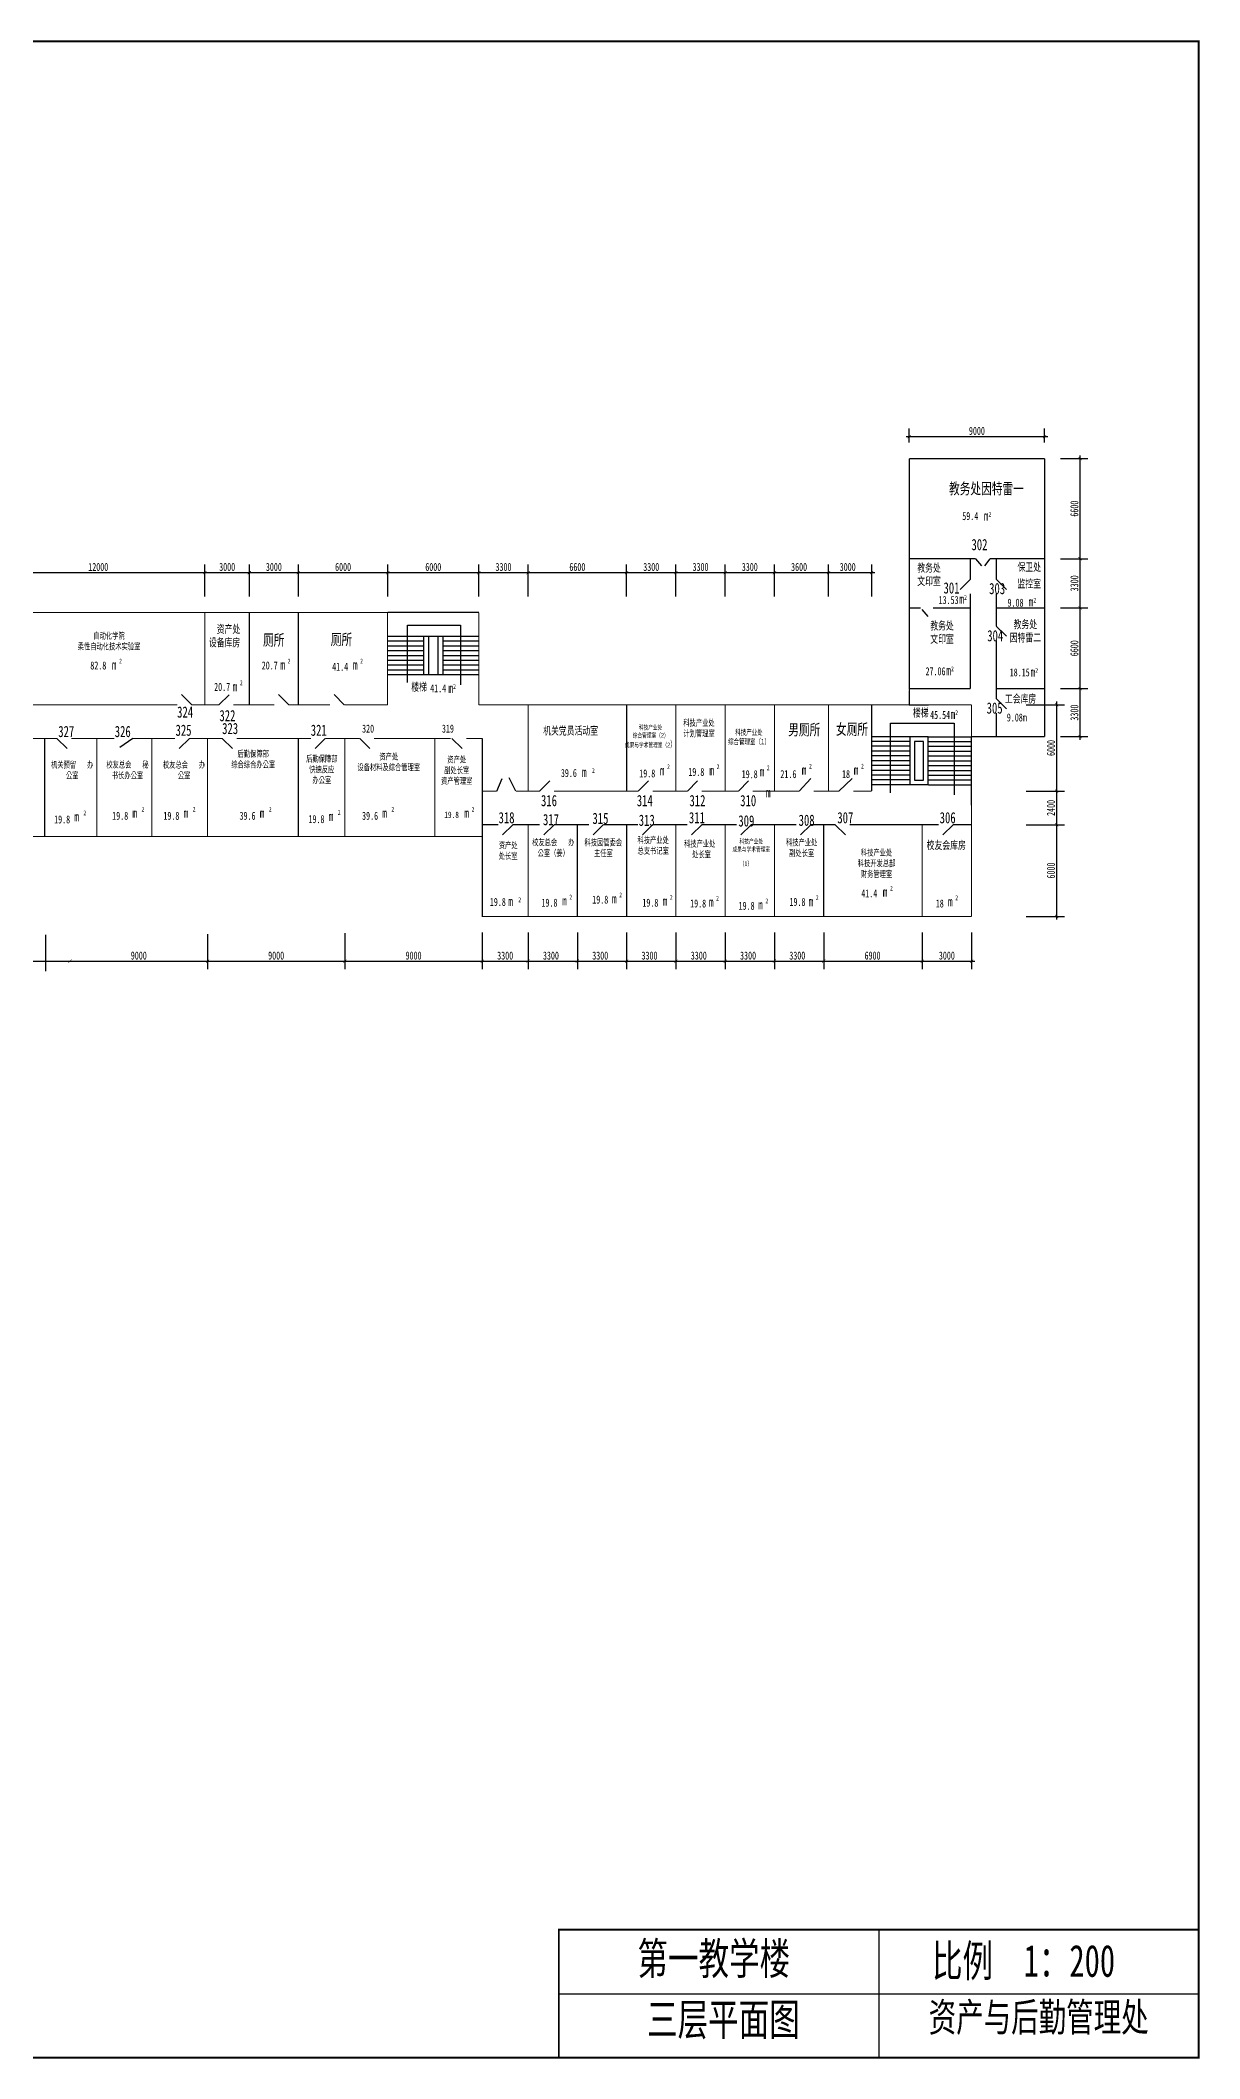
# Model space of a CAD drawing. Extents: x -85841 to 92479, y -96404 to 29716.
# Drawn here: x 20008 to 92479, y -96404 to 29716 of the extents above; entities that cross this region are included whole.
import ezdxf

# ---------------------------------------------------------------- set-up
doc = ezdxf.new("R2010")
doc.units = 0
doc.header["$LTSCALE"] = 20
doc.layers.get('0').update_dxf_attribs({"linetype": 'CONTINUOUS'})
doc.layers.get('DEFPOINTS').update_dxf_attribs({"linetype": 'CONTINUOUS'})
doc.styles.get("Standard").update_dxf_attribs({"font": '', "width": 0.7, "height": 700})
doc.styles.get('Standard').set_extended_font_data('FangSong_GB2312')

# ---------------------------------------------------------------- blocks, each defined once
blk = doc.blocks.new('1')
blk.add_line((0, 0), (900, -1))
blk = doc.blocks.new('_ARCHTICK')
at = {"color": 0, "linetype": 'ByBlock', "const_width": 0.15}
blk.add_lwpolyline([(-0.5, -0.5), (0.5, 0.5)], dxfattribs=at)

msp = doc.modelspace()

# ---------------------------------------------------------------- linework, layer by layer
at = {"color": 0, "linetype": 'ByBlock'}
for p, q in [((74327, 4578), (74327, 5461)), ((82787, 4578), (82787, 5461)), ((74127, 4961), (82987, 4961)), ((83787, 3578), (85499, 3578)), ((84999, 3778), (84999, -2872)), ((84999, -2472), (84999, -5952)), ((16761, -3543), (30496, -3543)), ((30096, -3543), (33276, -3543)), ((30296, -5037), (30296, -3043)), ((32876, -3543), (36336, -3543)), ((33076, -5037), (33076, -3043)), ((35936, -3543), (41926, -3543)), ((36136, -5037), (36136, -3043)), ((41526, -3543), (47617, -3543)), ((41726, -5037), (41726, -3043)), ((47217, -3543), (50697, -3543)), ((47417, -5037), (47417, -3043)), ((47417, -5037), (47417, -3043)), ((50297, -3543), (56857, -3543)), ((50497, -5037), (50497, -3043)), ((56457, -3543), (59937, -3543)), ((56657, -5037), (56657, -3043)), ((59537, -3543), (63017, -3543)), ((59737, -5037), (59737, -3043)), ((62617, -3543), (66097, -3543)), ((62817, -5037), (62817, -3043)), ((65697, -3543), (69477, -3543)), ((65897, -5037), (65897, -3043)), ((69077, -3543), (72177, -3543)), ((69277, -5037), (69277, -3043)), ((71977, -5037), (71977, -3043)), ((83787, -2672), (85499, -2672)), ((83787, -5752), (85499, -5752)), ((84999, -5552), (84999, -10993)), ((83787, -10793), (85499, -10793)), ((84999, -10593), (84999, -13992)), ((81627, -11807), (84036, -11807)), ((83536, -11607), (83536, -17397)), ((83787, -13792), (85499, -13792)), ((81627, -17197), (84036, -17197)), ((83536, -16997), (83536, -19497)), ((81627, -19297), (84036, -19297)), ((83536, -19097), (83536, -25227)), ((81627, -25027), (84036, -25027)), ((30456, -26137), (30456, -28326)), ((39046, -26082), (39046, -28326)), ((47636, -26027), (47636, -28326)), ((47636, -26027), (47636, -28326)), ((50497, -26027), (50497, -28326)), ((53577, -26027), (53577, -28326)), ((56657, -26027), (56657, -28326)), ((59737, -26027), (59737, -28326)), ((62817, -26027), (62817, -28326)), ((65897, -26027), (65897, -28326)), ((68977, -26027), (68977, -28326)), ((75137, -26027), (75137, -28326)), ((78217, -26027), (78217, -28326)), ((12496, -27826), (22066, -27826)), ((21666, -27826), (30656, -27826)), ((30256, -27826), (39246, -27826)), ((38846, -27826), (47836, -27826)), ((47436, -27826), (50697, -27826)), ((50297, -27826), (53777, -27826)), ((53377, -27826), (56857, -27826)), ((56457, -27826), (59937, -27826)), ((59537, -27826), (63017, -27826)), ((62617, -27826), (66097, -27826)), ((65697, -27826), (69177, -27826)), ((68777, -27826), (72177, -27826)), ((71777, -27826), (75337, -27826)), ((74937, -27826), (78417, -27826))]:
    msp.add_line(p, q, dxfattribs=at)
for p, q in [((78471, -2672), (78845, -3114)), ((79371, -2672), (79039, -3120)), ((36136, -10610), (36136, -6037)), ((47417, -6037), (41726, -6037)), ((75119, -5844), (75493, -6285)), ((47415, -7537), (41715, -7537)), ((42951, -10416), (42951, -6824)), ((42951, -6824), (46281, -6824)), ((43965, -7537), (43965, -9937)), ((44265, -7537), (44265, -9937)), ((44865, -7537), (44865, -9937)), ((45165, -7537), (45165, -9937)), ((46281, -6824), (46281, -10549)), ((43965, -7837), (41715, -7837)), ((43965, -8137), (41715, -8137)), ((43965, -8437), (41715, -8437)), ((43965, -8737), (41715, -8737)), ((47415, -7837), (45165, -7837)), ((47415, -8137), (45165, -8137)), ((47415, -8437), (45165, -8437)), ((47415, -8737), (45165, -8737)), ((43965, -9037), (41715, -9037)), ((43965, -9337), (41715, -9337)), ((43965, -9637), (41715, -9637)), ((47415, -9937), (41715, -9937)), ((47415, -9037), (45165, -9037)), ((47415, -9337), (45165, -9337)), ((47415, -9637), (45165, -9637)), ((36136, -11807), (36136, -11310)), ((74327, -11807), (75535, -11807)), ((74337, -13799), (71977, -13799)), ((73146, -17307), (73146, -12961)), ((73146, -12961), (77141, -12961)), ((75535, -13799), (78245, -13799)), ((77141, -12961), (77141, -17440)), ((25787, -13907), (24975, -14464)), ((74337, -14099), (71977, -14099)), ((74337, -14399), (71977, -14399)), ((74337, -14699), (71977, -14699)), ((74337, -14999), (71977, -14999)), ((75535, -14099), (78245, -14099)), ((75535, -14399), (78245, -14399)), ((75535, -14699), (78245, -14699)), ((75535, -14999), (78245, -14999)), ((49741, -17197), (49318, -16360)), ((74337, -15299), (71977, -15299)), ((74337, -15599), (71977, -15599)), ((74337, -15899), (71977, -15899)), ((74337, -16199), (71977, -16199)), ((75535, -15299), (78245, -15299)), ((75535, -15599), (78245, -15599)), ((75535, -15899), (78245, -15899)), ((75535, -16199), (78245, -16199)), ((48541, -17197), (48879, -16409)), ((67441, -17197), (68176, -16409)), ((69928, -17197), (70758, -16409)), ((74337, -16499), (71977, -16499)), ((74337, -16799), (71977, -16799)), ((75535, -16499), (78245, -16499)), ((75535, -16799), (78245, -16799)), ((20326, -26184), (20326, -28445)), ((72419, -88344), (72419, -96344)), ((52419, -92344), (92419, -92344))]:
    msp.add_line(p, q)
for points, const_width in [([(-85781, 29656), (92419, 29656), (92419, -96344), (-85781, -96344), (-85781, 29656)], 120), ([(74327, 3578), (74327, -10902), (74316, -10902)], 70), ([(82787, 3578), (74327, 3578)], 70), ([(82787, 3578), (82787, -13792)], 70), ([(78147, -2672), (74327, -2672)], 70), ([(78147, -2672), (78147, -3960)], 70), ([(78147, -2672), (78471, -2672)], 70), ([(79371, -2672), (79767, -2672)], 70), ([(82787, -2672), (79767, -2672)], 70), ([(79767, -2672), (79767, -3960)], 70), ([(78147, -4860), (78147, -6880)], 70), ([(79767, -4860), (79767, -6880)], 70), ([(11781, -6037), (47417, -6037)], 70), ([(36136, -6037), (36136, -10610)], 70), ([(41715, -6037), (41715, -10159)], 70), ([(47417, -6037), (47417, -11807)], 70), ([(75048, -5752), (74327, -5752)], 70), ([(78147, -5752), (75801, -5752)], 70), ([(78147, -5752), (78147, -10793)], 70), ([(82787, -5752), (79767, -5752)], 70), ([(79767, -7780), (79767, -11416)], 70), ([(36136, -10610), (36136, -11310)], 70), ([(36136, -11310), (36136, -11807)], 70), ([(41715, -10159), (41715, -11807)], 70), ([(78147, -10793), (74327, -10793)], 70), ([(74327, -10902), (74327, -11807)], 70), ([(82787, -10793), (79767, -10793)], 70), ([(18830, -11807), (28569, -11807)], 70), ([(29469, -11807), (31172, -11807)], 70), ([(32072, -11807), (34632, -11807)], 70), ([(35532, -11807), (36136, -11807)], 70), ([(38120, -11807), (36136, -11807)], 70), ([(41715, -11807), (39005, -11807)], 70), ([(51167, -11807), (47417, -11807)], 70), ([(50497, -11807), (50497, -17197)], 70), ([(51167, -11807), (72057, -11807)], 70), ([(56657, -11807), (56657, -17197)], 70), ([(59737, -11807), (59737, -14876)], 70), ([(65897, -11807), (65897, -17197)], 70), ([(74327, -11807), (65897, -11807)], 70), ([(65897, -11807), (65897, -17197)], 70), ([(69277, -11807), (69277, -17197)], 70), ([(71977, -11807), (71977, -17197)], 70), ([(74327, -11807), (78217, -11807)], 70), ([(78217, -21672), (78217, -11807)], 70), ([(79767, -12316), (79767, -13792)], 70), ([(18443, -13907), (21049, -13907)], 70), ([(21949, -13907), (24628, -13907)], 70), ([(25787, -13907), (28429, -13907)], 70), ([(29329, -13907), (31380, -13907)], 70), ([(32280, -13907), (36920, -13907)], 70), ([(37820, -13907), (39970, -13907)], 70), ([(40870, -13907), (42118, -13907)], 70), ([(40870, -13907), (45094, -13907)], 70), ([(45094, -13907), (45658, -13907)], 70), ([(46628, -13907), (47636, -13907)], 70), ([(46628, -13907), (47636, -13907)], 70), ([(78202, -13792), (78202, -18093)], 70), ([(82787, -13792), (78202, -13792)], 70), ([(59737, -14876), (59737, -17197)], 70), ([(48541, -17197), (47636, -17197)], 70), ([(50497, -17197), (49741, -17197)], 70), ([(51167, -17197), (50497, -17197)], 70), ([(51167, -17197), (51218, -17197)], 70), ([(52118, -17197), (54298, -17197)], 70), ([(54298, -17197), (55198, -17197)], 70), ([(55198, -17197), (57378, -17197)], 70), ([(58278, -17197), (60458, -17197)], 70), ([(61358, -17197), (63644, -17197)], 70), ([(64544, -17197), (65897, -17197)], 70), ([(67441, -17197), (65897, -17197)], 70), ([(69928, -17197), (68341, -17197)], 70), ([(71977, -17197), (70828, -17197)], 70), ([(12041, -20027), (47636, -20027)], 70), ([(42118, -20027), (42476, -20027)], 70), ([(48636, -19297), (47636, -19297)], 70), ([(47636, -20027), (47636, -25027), (72057, -25027)], 70), ([(51167, -19297), (49536, -19297)], 70), ([(50497, -19297), (50497, -25027)], 70), ([(51167, -19297), (51218, -19297)], 70), ([(52118, -19297), (54298, -19297)], 70), ([(53577, -19297), (53577, -25027)], 70), ([(55198, -19297), (57378, -19297)], 70), ([(56657, -19297), (56657, -25027)], 70), ([(58278, -19297), (60458, -19297)], 70), ([(59737, -19297), (59737, -25027)], 70), ([(61358, -19297), (63538, -19297)], 70), ([(62817, -19297), (62817, -25027)], 70), ([(64438, -19297), (66618, -19297)], 70), ([(65897, -19297), (65897, -19681)], 70), ([(65897, -19297), (65897, -19681)], 70), ([(65897, -19681), (65897, -20581)], 70), ([(67273, -19297), (66618, -19297)], 70), ([(68173, -19297), (69698, -19297)], 70), ([(68977, -19297), (68977, -25027)], 70), ([(70598, -19297), (72057, -19297)], 70), ([(72057, -19297), (76165, -19297)], 70), ([(75137, -19297), (75137, -25027)], 70), ([(77065, -19297), (78217, -19297)], 70), ([(65897, -20581), (65897, -24672)], 70), ([(65897, -20581), (65897, -25027)], 70), ([(78217, -21672), (78217, -25027)], 70), ([(72057, -25027), (78217, -25027)], 70), ([(92419, -96344), (92419, -88344), (72419, -88344), (52419, -88344), (52419, -96344)], 120)]:
    msp.add_lwpolyline(points, dxfattribs=dict(const_width=const_width))
for points in [[(-85781, -96344), (92419, -96344), (92419, 29656), (-85781, 29656)], [(75510, -13799), (74362, -13799), (74362, -16777), (75510, -16777)], [(75210, -14099), (74662, -14099), (74662, -16517), (75210, -16517)]]:
    msp.add_lwpolyline(points, close=True)
for points in [[(30296, -6037, 70, 70, 0), (30296, -11807, 70, 70, 0)], [(33076, -6037, 70, 70, 0), (33076, -11807, 70, 70, 0)], [(62817, -11807, 70, 70, 0), (62817, -17197, 70, 70, 0)], [(20279, -13907, 70, 70, 0), (20279, -20027, 70, 70, 0)], [(23541, -13907, 70, 70, 0), (23541, -20027, 70, 70, 0)], [(26980, -13907, 70, 70, 0), (26980, -20027, 70, 70, 0)], [(30456, -13907, 70, 70, 0), (30456, -20027, 70, 70, 0)], [(36136, -13907, 70, 70, 0), (36136, -20027, 70, 70, 0)], [(39046, -13907, 70, 70, 0), (39046, -20027, 70, 70, 0)], [(44666, -13907, 70, 70, 0), (44666, -20027, 70, 70, 0)], [(47636, -13907, 70, 70, 0), (47636, -20027, 70, 70, 0)]]:
    msp.add_lwpolyline(points, format="xyseb")
at = {"color": 0, "linetype": 'ByBlock', "const_width": 30}
msp.add_lwpolyline([(47536, -27926), (47736, -27726)], dxfattribs=at)
at = {"layer": 'DEFPOINTS', "color": 0, "linetype": 'ByBlock'}
for p in [(82787, 4961), (74327, 3578), (82787, 3578), (82787, 3578), (82787, 3578), (30296, -3543), (33076, -3543), (36136, -3543), (41726, -3543), (47417, -3543), (50497, -3543), (56657, -3543), (59737, -3543), (62817, -3543), (65897, -3543), (69277, -3543), (71977, -3543), (82787, -2672), (82787, -2672), (84999, -2672), (30296, -6037), (30296, -6037), (30546, -6037), (30546, -6037), (33076, -6037), (33076, -6037), (36136, -6037), (36136, -6037), (36136, -6037), (36136, -6037), (41726, -6037), (41726, -6037), (41726, -6037), (47417, -6037), (47417, -6037), (47417, -6037), (82787, -5752), (82787, -5752), (84999, -5752), (82787, -10793), (82787, -10793), (84999, -10793), (47417, -11807), (50497, -11807), (50497, -11807), (50497, -11807), (50497, -11807), (53577, -11807), (53577, -11807), (56657, -11807), (56657, -11807), (56657, -11807), (56657, -11807), (59737, -11807), (59737, -11807), (59737, -11807), (59737, -11807), (62817, -11807), (62817, -11807), (65897, -11807), (65897, -11807), (65897, -11807), (65897, -11807), (68977, -11807), (68977, -11807), (68977, -11807), (68977, -11807), (71977, -11807), (72057, -11807), (78217, -11807), (82787, -13792), (82787, -13792), (82787, -13792), (82787, -13792), (84999, -13792), (20039, -13907), (20039, -13907), (30243, -13907), (30243, -13907), (38966, -13907), (38966, -13907), (71977, -17197), (71977, -17197), (71977, -17197), (71977, -17197), (83536, -17197), (20279, -20027), (20279, -20027), (30456, -20027), (30456, -20027), (39046, -20027), (39046, -20027), (62817, -19297), (62817, -19297), (78217, -19297), (78217, -19297), (83536, -19297), (47636, -25027), (47636, -25027), (50497, -25027), (50497, -25027), (53577, -25027), (53577, -25027), (56657, -25027), (56657, -25027), (59737, -25027), (59737, -25027), (62817, -25027), (62817, -25027), (65897, -25027), (65897, -25027), (68977, -25027), (68977, -25027), (75137, -25027), (75137, -25027), (78217, -25027), (78217, -25027), (83536, -25027), (21866, -27826), (30456, -27826), (39046, -27826), (47636, -27826), (50497, -27826), (53577, -27826), (56657, -27826), (59737, -27826), (62817, -27826), (65897, -27826), (68977, -27826), (75137, -27826), (78217, -27826)]:
    msp.add_point(p, dxfattribs=at)

# ---------------------------------------------------------------- block references
at = {"color": 0, "linetype": 'ByBlock', "xscale": 200, "yscale": 200, "zscale": 200}
for p, rotation in [((74327, 4961), 180), ((84999, 3578), 90), ((30296, -3543), 180), ((33076, -3543), 180), ((36136, -3543), 180), ((41726, -3543), 180), ((47417, -3543), 180), ((50497, -3543), 180), ((56657, -3543), 180), ((59737, -3543), 180), ((62817, -3543), 180), ((65897, -3543), 180), ((69277, -3543), 180), ((84999, -2672), 90), ((84999, -2672), 270), ((84999, -5752), 270), ((84999, -5752), 90), ((84999, -10793), 90), ((84999, -10793), 270), ((83536, -11807), 90), ((84999, -13792), 90), ((84999, -13792), 270), ((83536, -17197), 270), ((83536, -17197), 90), ((83536, -19297), 270), ((83536, -19297), 90), ((83536, -25027), 270), ((21866, -27826), 180), ((30456, -27826), 180), ((39046, -27826), 180), ((47636, -27826), 180), ((50497, -27826), 180), ((53577, -27826), 180), ((56657, -27826), 180), ((59737, -27826), 180), ((62817, -27826), 180), ((65897, -27826), 180), ((68977, -27826), 180), ((75137, -27826), 180)]:
    msp.add_blockref('_ARCHTICK', p, dxfattribs=dict(at, rotation=rotation))
for p in [(82787, 4961), (30296, -3543), (33076, -3543), (36136, -3543), (41726, -3543), (47417, -3543), (50497, -3543), (56657, -3543), (59737, -3543), (62817, -3543), (65897, -3543), (69277, -3543), (71977, -3543), (21866, -27826), (30456, -27826), (39046, -27826), (50497, -27826), (53577, -27826), (56657, -27826), (59737, -27826), (62817, -27826), (65897, -27826), (68977, -27826), (75137, -27826), (78217, -27826)]:
    msp.add_blockref('_ARCHTICK', p, dxfattribs=at)
for p, rotation in [((78147, -3960), 225), ((79767, -3960), 315), ((79767, -6880), 315), ((29469, -11807), 135), ((31172, -11807), 45), ((35532, -11807), 135), ((39005, -11807), 135), ((79767, -11416), 315), ((21049, -13907), 315), ((29329, -13907), 225), ((31380, -13907), 315), ((37820, -13907), 225), ((39970, -13907), 315), ((45740, -13907), 315.0000000000048), ((51218, -17197), 45), ((57378, -17197), 45), ((60458, -17197), 45), ((63644, -17197), 45), ((49536, -19297), 225), ((52118, -19297), 225), ((55198, -19297), 225), ((58278, -19297), 225), ((61358, -19297), 225), ((64438, -19297), 225), ((68173, -19297), 225), ((69698, -19297), 315), ((77065, -19297), 225)]:
    msp.add_blockref('1', p, dxfattribs=dict(rotation=rotation))

# ---------------------------------------------------------------- texts
at = {"color": 0, "linetype": 'ByBlock', "char_height": 500, "attachment_point": 5}
for s, insert in [('9000', (78557, 5311)), ('12000', (23628, -3193)), ('3000', (31686, -3193)), ('3000', (34606, -3193)), ('6000', (38931, -3193)), ('6000', (44572, -3193)), ('3300', (48957, -3193)), ('6600', (53577, -3193)), ('3300', (58197, -3193)), ('3300', (61277, -3193)), ('3300', (64357, -3193)), ('3600', (67437, -3193)), ('3000', (70477, -3193)), ('9000', (26161, -27476)), ('9000', (34751, -27476)), ('9000', (43341, -27476)), ('3300', (49067, -27476)), ('3300', (51928, -27476)), ('3300', (55008, -27476)), ('3300', (58088, -27476)), ('3300', (61168, -27476)), ('3300', (64248, -27476)), ('3300', (67328, -27476)), ('6900', (72033, -27476)), ('3000', (76677, -27476))]:
    msp.add_mtext(s, dxfattribs=dict(at, insert=insert))
for s, insert, char_height, width, attachment_point in [('{\\C3;教务处因特雷一}', (76812, 2058), 700, 6415.22, 1), ('{\\C1;59.4}', (77640, 241), 500, 1718.36, 1), ('m', (78988, 309), 600, 534.67, 1), ('2', (79283, 254), 300, 405.61, 1), ('302', (78214, -1441), 700, 1604.01, 1), ('{\\fSimSun|b0|i0|c134|p2;\\C3;教务处\\P文印室}', (74826, -2994), 500, 2865.63, 1), ('{\\fSimSun|b0|i0|c134|p2;\\H0.7143x;\\C3;保卫处\\P监控室\\H1.4x;\\C256;\u3000}', (81091, -2948), 700, 2243.81, 1), ('{\\C1;13.53}', (76160, -5005), 500, 1718.36, 1), ('301', (76466, -4149), 700, 1604.01, 1), ('m', (77461, -4893), 600, 534.67, 1), ('2', (77756, -4948), 300, 405.61, 1), ('303', (79319, -4189), 700, 1604.01, 1), ('{\\C1;9.08}', (80471, -5172), 500, 1718.36, 1), ('m', (81792, -5060), 600, 534.67, 1), ('2', (82087, -5115), 300, 405.61, 1), ('{\\fGulim|b0|i0|c134|p34;\\C7;自\\fPMingLiU|b0|i0|c134|p18;动\\fGulim|b0|i0|c134|p34;化\\fPMingLiU|b0|i0|c134|p18;学\\fGulim|b0|i0|c134|p34;院\\P柔性自\\fPMingLiU|b0|i0|c134|p18;动\\fGulim|b0|i0|c134|p34;化技\\fPMingLiU|b0|i0|c134|p18;术实验\\fGulim|b0|i0|c134|p34;室}', (24301, -7288), 400, 7870.2, 2), ('{\\fSimSun|b0|i0|c134|p2;资产处 \\P设备库房\u3000}', (31768, -6826), 500, 2861.5, 2), ('厕所', (33927, -7404), 700, 2176.59, 1), ('厕所', (38163, -7369), 700, 2634.82, 1), ('{\\fPMingLiU|b0|i0|c136|p18;\\C3;教\\fPMingLiU|b0|i0|c134|p18;务处\\fSimSun|b0|i0|c134|p2;\\P\\fGulim|b0|i0|c134|p34;文印室}', (76373, -6608), 500, 2865.63, 2), ('304', (79200, -7137), 700, 1604.01, 1), ('{\\fPMingLiU|b0|i0|c136|p18;\\C3;教\\fPMingLiU|b0|i0|c134|p18;务处\\fSimSun|b0|i0|c134|p2;\\P\\fGulim|b0|i0|c134|p34;因特雷二}', (81585, -6523), 500, 2147.52, 2), ('82.8', (23131, -9096), 500, 1559.55, 1), ('m', (24477, -9000), 600, 534.67, 1), ('2', (24932, -8919), 300, 405.61, 1), ('20.7', (33847, -9095), 500, 1374.69, 1), ('m', (35014, -9000), 600, 534.67, 1), ('2', (35469, -8919), 300, 405.61, 1), ('41.4', (38249, -9174), 500, 1374.69, 1), ('m', (39547, -9000), 600, 534.67, 1), ('2', (40001, -8919), 300, 405.61, 1), ('{\\C1;27.06}', (75343, -9457), 500, 1718.36, 1), ('m', (76644, -9354), 600, 534.67, 1), ('2', (76939, -9409), 300, 405.61, 1), ('{\\C1;18.15}', (80605, -9526), 500, 1718.36, 1), ('m', (81909, -9451), 600, 534.67, 1), ('2', (82204, -9506), 300, 405.61, 1), ('20.7', (30873, -10437), 500, 1374.69, 1), ('m', (32031, -10359), 600, 534.67, 1), ('2', (32485, -10277), 300, 405.61, 1), ('楼梯', (43194, -10436), 500, 2863.94, 1), ('41.4', (44375, -10522), 500, 1314.81, 1), ('m', (45518, -10456), 600, 534.67, 1), ('2', (45813, -10511), 300, 405.61, 1), ('{\\fSimSun|b0|i0|c134|p2;\\C3;工会库房}', (80305, -11178), 500, 2402.91, 1), ('324', (28559, -11906), 700, 1604.01, 1), ('322', (31202, -12129), 700, 1604.01, 1), ('楼梯', (74557, -12049), 500, 1832.92, 1), ('45.54', (75629, -12186), 500, 1314.81, 1), ('m', (76907, -12091), 600, 534.67, 1), ('2', (77202, -12146), 300, 405.61, 1), ('305', (79161, -11654), 700, 1604.01, 1), ('{\\C1;9.08m}', (80424, -12343), 500, 1685.15, 1), ('327', (21127, -13120), 700, 1604.01, 1), ('326', (24659, -13120), 700, 1604.01, 1), ('325', (28459, -13041), 700, 1604.01, 1), ('323', (31373, -12932), 700, 1604.01, 1), ('321', (36913, -13041), 700, 1604.01, 1), ('320', (40121, -13041), 500, 1604.01, 1), ('319', (45113, -13041), 500, 1604.01, 1), ('{\\fGulim|b0|i0|c129|p34;\\H0.7143x;机\\fPMingLiU|b0|i0|c136|p18;关\\fGulim|b0|i0|c134|p34;党\\fPMingLiU|b0|i0|c134|p18;员\\fGulim|b0|i0|c134|p34;活\\fPMingLiU|b0|i0|c134|p18;动\\fGulim|b0|i0|c134|p34;室\\H1.4x;\u3000}', (51441, -12972), 700, 4973.38, 1), ('{\\fGulim|b0|i0|c129|p34;\\H0.75x;科\\fGulim|b0|i0|c134|p34;技\\fPMingLiU|b0|i0|c136|p18;产\\fPMingLiU|b0|i0|c134|p18;业处\\fSimSun|b0|i0|c134|p2;\\P\\fPMingLiU|b0|i0|c134|p18;综合\\fGulim|b0|i0|c134|p34;管理室（2）\\P成果\\fPMingLiU|b0|i0|c134|p18;与学术管理\\fGulim|b0|i0|c134|p34;室（2\\H1.333x;）}', (58159, -13065), 400, 3111.58, 2), ('{\\fSimSun|b0|i0|c134|p2; \\fGulim|b0|i0|c129|p34;科\\fGulim|b0|i0|c134|p34;技\\fPMingLiU|b0|i0|c136|p18;产\\fPMingLiU|b0|i0|c134|p18;业处\\fSimSun|b0|i0|c134|p2;\\P \\fPMingLiU|b0|i0|c134|p18;计划\\fGulim|b0|i0|c134|p34;管理室}', (59973, -12728), 400, 3063.44, 1), ('{\\fGulim|b0|i0|c129|p34;\\H0.875x;科\\fGulim|b0|i0|c134|p34;技\\fPMingLiU|b0|i0|c136|p18;产\\fPMingLiU|b0|i0|c134|p18;业处\\P综合管理室（1）\\H1.143x;\\P\\fSimSun|b0|i0|c134|p2;  }', (64306, -13347), 400, 2975.97, 2), ('男厕所', (66758, -13008), 700, 2348.43, 1), ('女厕所', (69744, -12980), 700, 2317.41, 1), ('{\\fGulim|b0|i0|c134|p34;后勤\\fGulim|b0|i0|c129|p34;保\\fGulim|b0|i0|c134|p34;障部\\P\\fPMingLiU|b0|i0|c136|p18;综\\fGulim|b0|i0|c134|p34;合\\fPMingLiU|b0|i0|c134|p18;综合办\\fGulim|b0|i0|c134|p34;公室}', (33314, -14662), 400, 3625.5, 2), ('{\\fGulim|b0|i0|c134|p34;后勤\\fGulim|b0|i0|c129|p34;保\\fGulim|b0|i0|c134|p34;障部\\P\\fPMingLiU|b0|i0|c134|p18;快速反应\\P\\fPMingLiU|b0|i0|c136|p18;办\\fGulim|b0|i0|c134|p34;公室}', (37602, -14971), 400, 2466.46, 2), ('{\\fPMingLiU|b0|i0|c136|p18;资\\fPMingLiU|b0|i0|c134|p18;产处\\fSimSun|b0|i0|c134|p2;\\P\\fPMingLiU|b0|i0|c134|p18;设备\\fGulim|b0|i0|c134|p34;材料及\\fPMingLiU|b0|i0|c134|p18;综\\fGulim|b0|i0|c134|p34;合管理室}', (41789, -14837), 400, 4310.52, 2), ('{\\fPMingLiU|b0|i0|c136|p18;资\\fPMingLiU|b0|i0|c134|p18;产处\\fSimSun|b0|i0|c134|p2;\\P\\fGulim|b0|i0|c134|p34;副\\fPMingLiU|b0|i0|c134|p18;处长室\\fSimSun|b0|i0|c134|p2;\\P\\fPMingLiU|b0|i0|c134|p18;资产\\fGulim|b0|i0|c134|p34;管理室}', (46034, -15021), 400, 2735.36, 2), ('{\\fGulim|b0|i0|c129|p34;\\C3;机\\fPMingLiU|b0|i0|c136|p18;关\\fPMingLiU|b0|i0|c134|p18;预\\fGulim|b0|i0|c134|p34;留\\fSimSun|b0|i0|c134|p2;   \\fPMingLiU|b0|i0|c134|p18;办\\fGulim|b0|i0|c134|p34;公室}', (21997, -15346), 400, 2660.19, 2), ('{\\fGulim|b0|i0|c129|p34;校\\fGulim|b0|i0|c134|p34;友\\fPMingLiU|b0|i0|c136|p18;总\\fPMingLiU|b0|i0|c134|p18;会\\fSimSun|b0|i0|c134|p2;   \\fPMingLiU|b0|i0|c134|p18;秘书长办\\fGulim|b0|i0|c134|p34;公室}', (25456, -15340), 400, 2660.19, 2), ('{\\fGulim|b0|i0|c129|p34;校\\fGulim|b0|i0|c134|p34;友\\fPMingLiU|b0|i0|c136|p18;总\\fPMingLiU|b0|i0|c134|p18;会\\fSimSun|b0|i0|c134|p2;   \\fPMingLiU|b0|i0|c134|p18;办\\fGulim|b0|i0|c134|p34;公室}', (28990, -15346), 400, 2660.19, 2), ('39.6', (52548, -15815), 500, 1314.81, 1), ('m', (53867, -15705), 600, 534.67, 1), ('2', (54496, -15760), 300, 405.61, 1), ('19.8', (57448, -15840), 500, 1396.26, 1), ('m', (58733, -15605), 600, 534.67, 1), ('2', (59187, -15523), 300, 405.61, 1), ('19.8', (60514, -15743), 500, 1396.26, 1), ('m', (61834, -15605), 600, 534.67, 1), ('2', (62288, -15523), 300, 405.61, 1), ('19.8', (63851, -15888), 500, 1396.26, 1), ('m', (64970, -15671), 600, 534.67, 1), ('2', (65425, -15589), 300, 405.61, 1), ('2', (65425, -15589), 300, 405.61, 1), ('2', (65425, -15589), 300, 405.61, 1), ('2', (65425, -15589), 300, 405.61, 1), ('21.6', (66270, -15882), 500, 1396.26, 1), ('m', (67608, -15567), 600, 534.67, 1), ('2', (68063, -15486), 300, 405.61, 1), ('18', (70122, -15882), 500, 1011.09, 1), ('m', (70856, -15567), 600, 534.67, 1), ('2', (71311, -15486), 300, 405.61, 1), ('316', (51305, -17439), 700, 1604.01, 1), ('314', (57293, -17439), 700, 1604.01, 1), ('312', (60585, -17439), 700, 1604.01, 1), ('310', (63757, -17439), 700, 1604.01, 1), ('m', (65363, -16979), 600, 534.67, 1), ('m', (65363, -16979), 600, 534.67, 1), ('m', (65363, -16979), 600, 534.67, 1), ('19.8', (20869, -18714), 500, 991.57, 1), ('m', (22135, -18487), 600, 534.67, 1), ('2', (22703, -18405), 300, 405.61, 1), ('19.8', (24500, -18488), 500, 991.57, 1), ('m', (25766, -18261), 600, 534.67, 1), ('2', (26335, -18180), 300, 405.61, 1), ('19.8', (27699, -18488), 500, 991.57, 1), ('m', (28965, -18261), 600, 534.67, 1), ('2', (29534, -18180), 300, 405.61, 1), ('39.6', (32460, -18488), 500, 991.57, 1), ('m', (33726, -18261), 600, 534.67, 1), ('2', (34295, -18180), 300, 405.61, 1), ('19.8', (36769, -18695), 500, 991.57, 1), ('m', (38035, -18468), 600, 534.67, 1), ('2', (38604, -18387), 300, 405.61, 1), ('39.6', (40119, -18488), 500, 991.57, 1), ('m', (41385, -18261), 600, 534.67, 1), ('2', (41953, -18180), 300, 405.61, 1), ('19.8', (45260, -18478), 400, 1559.55, 1), ('m', (46514, -18261), 600, 534.67, 1), ('2', (46968, -18180), 300, 405.61, 1), ('318', (48651, -18509), 700, 1604.01, 1), ('317', (51428, -18628), 700, 1604.01, 1), ('315', (54521, -18549), 700, 1604.01, 1), ('313', (57416, -18667), 700, 1604.01, 1), ('311', (60549, -18509), 700, 1604.01, 1), ('309', (63642, -18707), 700, 1604.01, 1), ('308', (67410, -18667), 700, 1604.01, 1), ('307', (69829, -18509), 700, 1604.01, 1), ('306', (76226, -18509), 700, 1604.01, 1), ('{\\fGulim|b0|i0|c129|p34;校\\fGulim|b0|i0|c134|p34;友\\fPMingLiU|b0|i0|c136|p18;总\\fPMingLiU|b0|i0|c134|p18;会\\fSimSun|b0|i0|c134|p2;   \\fPMingLiU|b0|i0|c134|p18;办\\fGulim|b0|i0|c134|p34;公室（姜）}', (52071, -20193), 400, 2660.19, 2), ('{\\fGulim|b0|i0|c129|p34;科\\fGulim|b0|i0|c134|p34;技\\fPMingLiU|b0|i0|c136|p18;园\\fGulim|b0|i0|c134|p34;管委\\fPMingLiU|b0|i0|c134|p18;会\\P\\fGulim|b0|i0|c134|p34;主任室}', (55200, -20199), 400, 2837.54, 2), ('{\\fGulim|b0|i0|c129|p34;科\\fGulim|b0|i0|c134|p34;技\\fPMingLiU|b0|i0|c136|p18;产\\fPMingLiU|b0|i0|c134|p18;业处\\fSimSun|b0|i0|c134|p2;\\P\\fPMingLiU|b0|i0|c134|p18;总\\fGulim|b0|i0|c134|p34;支\\fPMingLiU|b0|i0|c134|p18;书记\\fGulim|b0|i0|c134|p34;室}', (58318, -20055), 400, 2705.86, 2), ('{\\fGulim|b0|i0|c129|p34;\\H0.4286x;科\\fGulim|b0|i0|c134|p34;技\\fPMingLiU|b0|i0|c136|p18;产\\fPMingLiU|b0|i0|c134|p18;业处\\P\\fGulim|b0|i0|c134|p34;成果\\fPMingLiU|b0|i0|c134|p18;与学术管理\\fGulim|b0|i0|c134|p34;室（1）\\H2.333x;\u3000}', (64450, -20183), 700, 2691.18, 2), ('{\\fGulim|b0|i0|c129|p34;科\\fGulim|b0|i0|c134|p34;技\\fPMingLiU|b0|i0|c136|p18;产\\fPMingLiU|b0|i0|c134|p18;业处\\P\\fGulim|b0|i0|c134|p34;副\\fPMingLiU|b0|i0|c134|p18;处长\\fGulim|b0|i0|c134|p34;室}', (67598, -20199), 400, 2694.19, 2), ('{\\fPMingLiU|b0|i0|c136|p18;\\H0.8x;资\\fPMingLiU|b0|i0|c134|p18;产处\\P处长\\fGulim|b0|i0|c134|p34;室\\fSimSun|b0|i0|c134|p2;\\H1.75x;  }', (48665, -20375), 500, 2649.43, 1), ('{\\fGulim|b0|i0|c129|p34;科\\fGulim|b0|i0|c134|p34;技\\fPMingLiU|b0|i0|c136|p18;产\\fPMingLiU|b0|i0|c134|p18;业处\\fSimSun|b0|i0|c134|p2;  \\fPMingLiU|b0|i0|c134|p18;处长\\fGulim|b0|i0|c134|p34;室}', (61337, -20284), 400, 2444.79, 2), ('{\\fGulim|b0|i0|c134|p34;科技\\fPMingLiU|b0|i0|c134|p18;产业处\\fGulim|b0|i0|c134|p34;\\P\\fGulim|b0|i0|c129|p34;科\\fGulim|b0|i0|c134|p34;技\\fPMingLiU|b0|i0|c136|p18;开\\fPMingLiU|b0|i0|c134|p18;发总\\fGulim|b0|i0|c134|p34;部\\fSimSun|b0|i0|c134|p2;\\P\\fPMingLiU|b0|i0|c134|p18;财务\\fGulim|b0|i0|c134|p34;管理室}', (72280, -20838), 400, 3927.82, 2), ('{\\fSimSun|b0|i0|c134|p2;校友会库房}', (75412, -20324), 500, 2634.98, 1), ('19.8', (48107, -23871), 500, 1396.26, 1), ('m', (49259, -23782), 600, 534.67, 1), ('2', (49888, -23837), 300, 405.61, 1), ('19.8', (51333, -23919), 500, 1396.26, 1), ('m', (52627, -23745), 600, 534.67, 1), ('2', (53082, -23664), 300, 405.61, 1), ('19.8', (54511, -23727), 500, 1396.26, 1), ('m', (55741, -23616), 600, 534.67, 1), ('2', (56195, -23534), 300, 405.61, 1), ('19.8', (57641, -23919), 500, 1396.26, 1), ('m', (58910, -23764), 600, 534.67, 1), ('2', (59364, -23683), 300, 405.61, 1), ('2', (62255, -23738), 300, 405.61, 1), ('2', (65335, -23909), 300, 405.61, 1), ('19.8', (66837, -23871), 500, 1396.26, 1), ('m', (68035, -23790), 600, 534.67, 1), ('2', (68490, -23709), 300, 405.61, 1), ('41.4', (71326, -23337), 500, 2599.94, 1), ('m', (72669, -23191), 600, 534.67, 1), ('2', (73124, -23110), 300, 405.61, 1), ('m', (76748, -23795), 600, 534.67, 1), ('2', (77203, -23713), 300, 405.61, 1), ('19.8', (60626, -23967), 500, 1396.26, 1), ('m', (61801, -23820), 600, 534.67, 1), ('19.8', (63659, -24112), 500, 1396.26, 1), ('m', (64881, -23991), 600, 534.67, 1), ('18', (75985, -23967), 500, 1396.26, 1), ('\u3000\u3000第一教学楼', (53513, -89148), 2000, 18925.74, 1), ('比例  1：200', (75750, -89290), 2000, 16017.17, 1), ('三层平面图', (57936, -92953), 2000, 10628.21, 1), ('资产与后勤管理处', (75540, -92914), 1800, 20832.75, 1)]:
    msp.add_mtext(s, dxfattribs=dict(insert=insert, char_height=char_height, width=width, attachment_point=attachment_point))
at = {"color": 0, "linetype": 'ByBlock', "char_height": 500, "attachment_point": 5, "rotation": 90}
for s, insert in [('6600', (84649, 453)), ('3300', (84649, -4212)), ('6600', (84649, -8272)), ('3300', (84649, -12292)), ('6000', (83186, -14502)), ('2400', (83186, -18247)), ('6000', (83186, -22162))]:
    msp.add_mtext(s, dxfattribs=dict(at, insert=insert))

doc.saveas('drawing.dxf')
